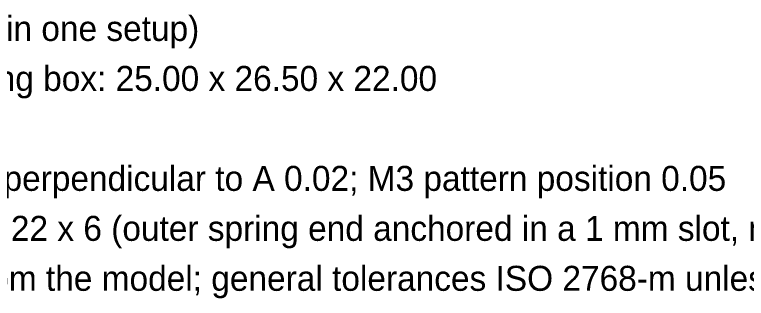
# Model space of a CAD drawing. Header units: millimetres. Extents: x 0 to 265, y -45 to 74.
# Drawn here: x 116.3 to 174.8, y -44.6 to -21.9 of the extents above; entities that cross this region are included whole.
import ezdxf

# ---------------------------------------------------------------- set-up
doc = ezdxf.new("R2010")
doc.units = ezdxf.units.MM

msp = doc.modelspace()

# ---------------------------------------------------------------- texts
for s, p in [('Material: Aluminium alloy 6061-T6 (EN AW-6061 T6), bar/tube   Process: CNC mill + lathe (bores in one setup)', (0, -24)), ('Mass: 19.8 g (CAD volume x density)   Units: mm   Frame: modelling frame (+Z forward)   Bounding box: 25.00 x 26.50 x 22.00', (0, -28)), ('Fits / features: bore A 18 K6; bore B 19 K6 coaxial 0.01 to A; spring cavity 22 H11; bottom face B perpendicular to A 0.02; M3 pattern position 0.05', (0, -36)), ('Notes: bore A 18 K6 x 4 (NB701-class 12x18x4), cavity 15, bore B 19 K6 x 5 (6800), spring cavity 22 x 6 (outer spring end anchored in a 1 mm slot, not modelled), link slot 12 x 5 to the cavity; 2x M3 tapped to the shelf, 2x M3 ', (0, -40)), ('ARGOS engine CAD v3.5 - DESIGN-MODEL DRAWING generated from the solid; dimensions from the model; general tolerances ISO 2768-m unless a fit is listed; NOT released for fabrication (Mechanical, 2026-10-13)', (0, -44))]:
    msp.add_text(s, height=2).set_placement(p)

doc.saveas('drawing.dxf')
